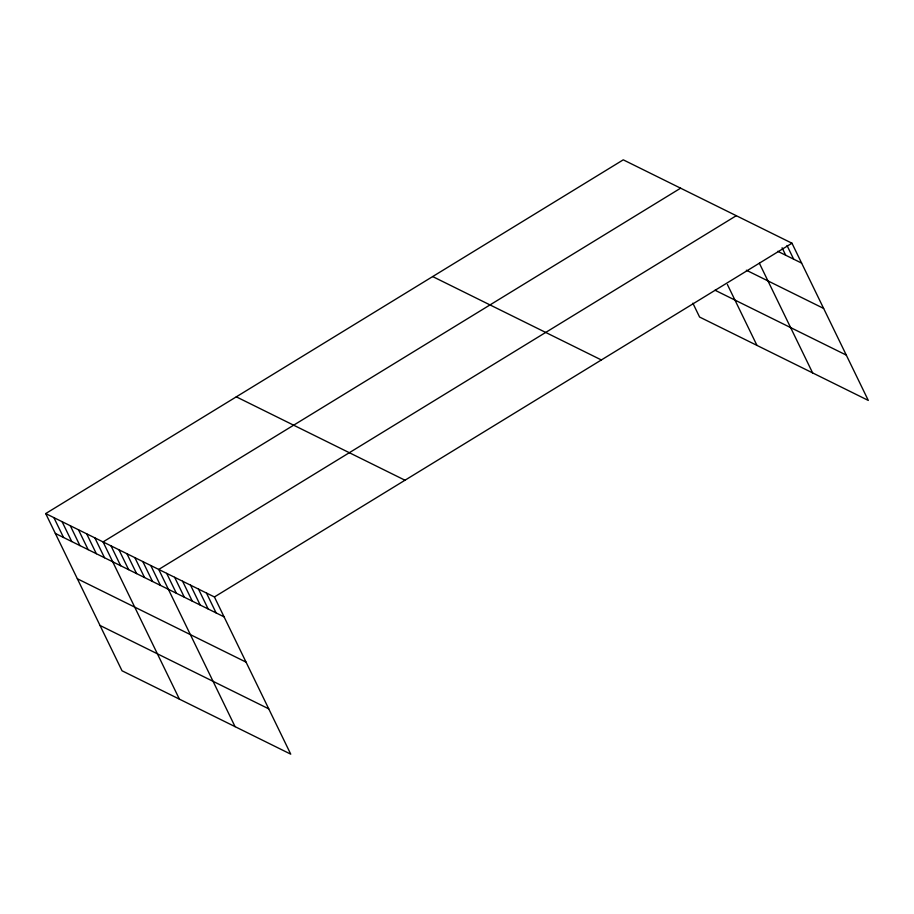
<?xml version="1.0" encoding="UTF-8"?>
<svg xmlns="http://www.w3.org/2000/svg" width="914" height="914" viewBox="0 0 914 914"><rect width="100%" height="100%" fill="white"/><g stroke="black" fill="none" stroke-linecap="round" stroke-linejoin="round"><path stroke-width="1.37" d="M45.7 513.577L214.413 596.956L290.743 754.164L122.03 670.785L45.7 513.577L623.257 159.836L791.97 243.215L868.3 400.423L699.587 317.044L692.869 303.197M680.61 188.181L103.065 541.922L179.395 699.13M736.284 215.704L158.739 569.445L235.069 726.653M214.413 596.956L791.97 243.215M777.757 251.304L801.612 263.095M746.361 270.224L823.617 308.418M715.045 290.241L846.295 355.1M432.665 276.565L601.366 359.956M236.292 396.836L405.005 480.227M55.354 533.445L224.056 616.836M77.359 578.768L246.072 662.147M100.026 625.462L268.739 708.841M787.023 245.5L793.66 259.165M782.087 247.774L785.709 255.235M759.385 263.266L812.626 372.912M727.384 284.505L756.952 345.389M206.461 593.026L216.104 612.894M198.498 589.096L208.152 608.964M190.546 585.166L200.2 605.034M182.594 581.235L192.248 601.104M174.643 577.305L184.297 597.173M166.691 573.375L176.345 593.243M150.787 565.515L160.43 585.383M142.824 561.573L152.478 581.453M134.872 557.643L144.526 577.522M126.92 553.713L136.574 573.592M118.969 549.782L128.623 569.662M111.017 545.852L120.659 565.732M94.862 537.878L104.516 557.746M86.67 533.822L96.324 553.701M78.478 529.777L88.132 549.645M70.287 525.721L79.929 545.601M62.083 521.677L71.738 541.545M53.892 517.621L63.546 537.501"/></g></svg>
